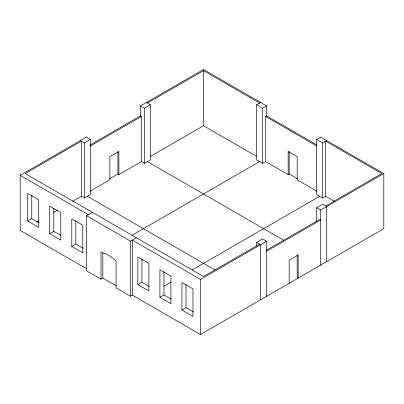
<?xml version="1.0" encoding="UTF-8"?>
<svg xmlns="http://www.w3.org/2000/svg" width="404" height="404" viewBox="0 0 404 404"><rect width="100%" height="100%" fill="white"/><g stroke="black" fill="none" stroke-linecap="round" stroke-linejoin="round"><path stroke-width="0.61" d="M86.663 268.801L20.2 230.426L20.2 175.336L86.35 137.143L90.355 139.456L90.355 194.551L84.345 198.021L81.34 196.283L72.629 201.318M90.173 144.93L140.43 115.913L140.43 105.919L203.525 69.493L266.62 105.919L266.62 115.913L316.882 144.93M147.44 103.03L203.525 70.65L259.61 103.03M80.34 140.612L84.345 142.925L90.355 139.456M140.43 105.919L144.435 108.232L150.445 104.762L150.445 159.858L144.435 163.327L141.43 161.595L118.897 174.604L117.897 174.023L109.944 178.618M90.082 146.137L141.43 116.488L141.43 161.595M27.709 220.993L38.728 227.351L38.728 199.803L27.709 193.445L27.709 220.993L31.764 218.65L39.107 222.892M36.688 222.064L38.87 220.806M53.57 212.317L57.383 210.12M90.031 191.269L109.883 179.805L109.883 156.676L118.897 151.475L118.897 174.604M150.162 156.55L203.525 125.745L256.888 156.55M297.642 178.922L289.158 174.023L288.153 174.604L265.62 161.595L262.615 163.327L256.606 159.858L256.606 104.762L260.61 102.449M256.606 104.762L262.615 108.232L266.62 105.919M49.742 233.714L60.762 240.072L60.762 212.524L49.742 206.166L49.742 233.714L53.798 231.371L60.62 235.31M116.256 285.865L102.843 278.124L101.01 279.179L86.486 270.796L86.486 215.701L92.354 212.312M265.62 161.595L265.62 116.488L266.62 115.913M71.781 246.435L82.795 252.793L82.795 225.245L71.781 218.887L71.781 246.435L75.831 244.092L83.173 248.334M132.052 235.239L259.61 161.595M86.486 215.701L130.558 241.143L136.426 237.754M334.426 201.318L325.71 196.283L322.705 198.021L316.696 194.551L316.696 139.456L320.705 137.143L383.8 173.574L383.8 228.664L200.475 334.507L132.371 295.188L130.558 296.238L116.034 287.855L116.034 261.257A27.618 15.948 60 0 0 101.01 252.581L101.01 279.179M316.696 139.456L322.705 142.925L326.715 140.612M137.88 284.598L148.894 290.956L148.894 263.408L137.88 257.05L137.88 284.598L141.93 282.255L149.278 286.497M163.953 286.209L170.998 282.138M192.142 269.933L319.7 196.283M159.913 297.319L170.927 303.677L170.927 276.129L159.913 269.771L159.913 297.319L163.963 294.976L171.311 299.218M256.606 246.137L256.606 242.38L262.615 238.91L266.62 241.223L266.62 296.319M316.696 221.463L316.696 207.686L322.705 204.217L326.715 206.53L326.715 261.625M259.61 244.117L203.525 276.498L25.255 173.574L81.34 141.193L81.34 196.283M325.71 205.954L381.795 173.574L325.71 141.193L325.71 196.283M132.371 295.188L132.371 240.092L200.475 279.411L266.62 241.223M316.696 207.686L320.705 209.999L383.8 173.574M266.165 250.323L319.7 219.412L320.705 219.993L266.62 251.217M181.946 310.04L192.961 316.398L192.961 288.85L181.946 282.492L181.946 310.04L186.002 307.696L193.344 311.939M265.62 116.488L316.973 146.137M317.019 191.269L297.167 179.805L297.167 156.676L288.153 151.475L288.153 174.604M146.44 102.449L150.445 104.762M140.43 115.913L141.43 116.488M147.44 161.595L283.765 240.299M256.606 242.38L260.61 244.693L260.61 299.788M87.35 196.283L214.958 269.963M20.2 175.336L88.304 214.655M322.705 142.925L322.705 198.021M320.705 209.999L320.705 265.095M297.167 255.02L297.167 277.528L298.172 278.104L298.172 254.974L289.158 260.181L289.158 283.31M289.158 151.52L289.158 174.023M262.615 108.232L262.615 163.327M203.525 70.65L203.525 125.745M200.475 279.411L200.475 334.507M186.002 284.532L186.002 307.696M163.963 271.811L163.963 294.976M144.435 108.232L144.435 163.327M141.93 259.09L141.93 282.255M130.558 241.143L130.558 296.238M117.897 151.52L117.897 174.023M102.843 252.763L102.843 278.124M84.345 142.925L84.345 198.021M75.831 220.927L75.831 244.092M53.798 208.206L53.798 231.371M31.764 195.486L31.764 218.65"/></g></svg>
